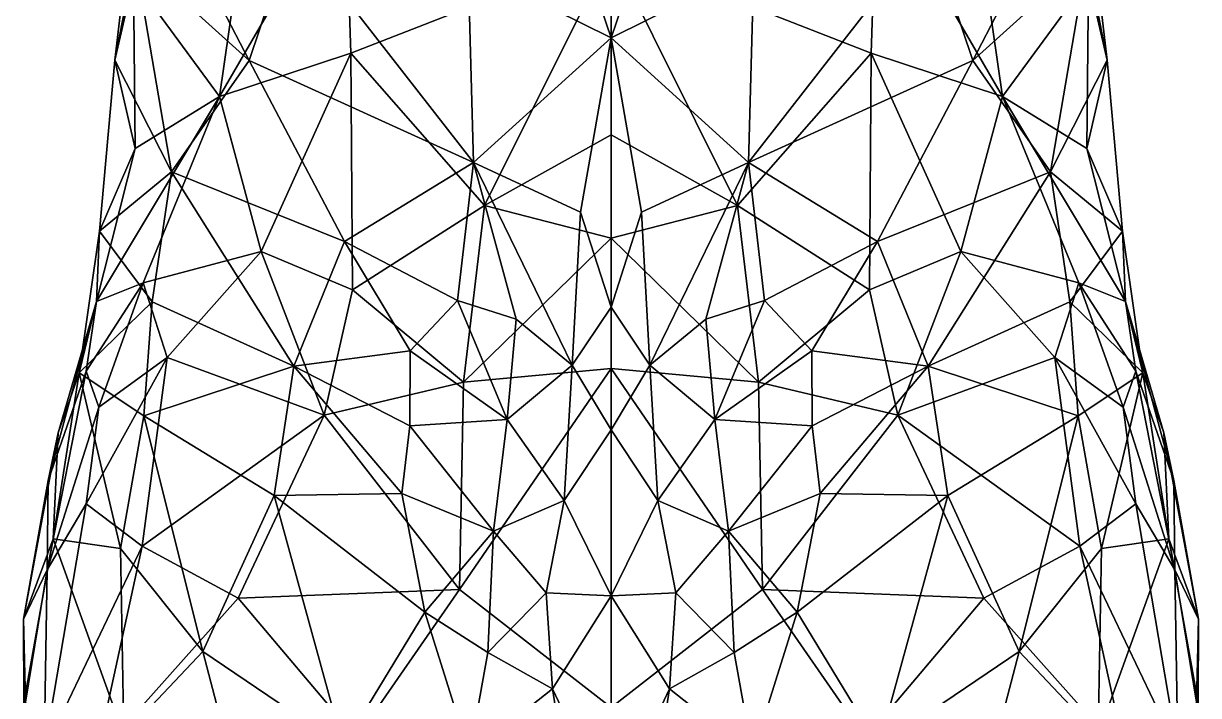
# Model space of a CAD drawing. Extents: x -0.35 to 0.35, y -0.7 to 0.63.
# Drawn here: x -0.0793 to 0.0793, y -0.5655 to -0.4748 of the extents above; entities that cross this region are included whole.
import ezdxf

# ---------------------------------------------------------------- set-up
doc = ezdxf.new("R2010")
doc.units = 0
doc.layers.add('TORTOISE$LWO', color=1, linetype='CONTINUOUS')

msp = doc.modelspace()

# ---------------------------------------------------------------- linework, layer by layer
at = {"layer": 'TORTOISE$LWO'}
for points in [[(-0.0193, -0.46716, 0.34459), (-0.01725, -0.42603, 0.32035), (0, -0.47674, 0.33731)], [(0, -0.47674, 0.33731), (-0.01725, -0.42603, 0.32035), (0, -0.43049, 0.31155)], [(0.01725, -0.42603, 0.32035), (0, -0.47674, 0.33731), (0, -0.43049, 0.31155)], [(0.01725, -0.42603, 0.32035), (0.0193, -0.46716, 0.34459), (0, -0.47674, 0.33731)], [(-0.06699, -0.47975, 0.42656), (-0.06414, -0.45563, 0.44367), (-0.06429, -0.46586, 0.4143)], [(-0.06447, -0.46881, 0.44822), (-0.06414, -0.45563, 0.44367), (-0.06699, -0.47975, 0.42656)], [(-0.04957, -0.46182, 0.46716), (-0.05284, -0.48463, 0.47593), (-0.0359, -0.45539, 0.48423)], [(-0.05284, -0.48463, 0.47593), (-0.03512, -0.4788, 0.49061), (-0.0359, -0.45539, 0.48423)], [(-0.0359, -0.45539, 0.48423), (-0.03512, -0.4788, 0.49061), (0, -0.46509, 0.49266)], [(0.03512, -0.4788, 0.49061), (0.0359, -0.45539, 0.48423), (0, -0.46509, 0.49266)], [(0.03512, -0.4788, 0.49061), (0.05284, -0.48463, 0.47593), (0.0359, -0.45539, 0.48423)], [(0.05284, -0.48463, 0.47593), (0.04957, -0.46182, 0.46716), (0.0359, -0.45539, 0.48423)], [(0.06414, -0.45563, 0.44367), (0.06699, -0.47975, 0.42656), (0.06429, -0.46586, 0.4143)], [(0.06414, -0.45563, 0.44367), (0.06447, -0.46881, 0.44822), (0.06699, -0.47975, 0.42656)], [(-0.05854, -0.46101, 0.39486), (-0.04885, -0.47979, 0.38352), (-0.06429, -0.46586, 0.4143)], [(-0.05854, -0.46101, 0.39486), (-0.04293, -0.46223, 0.36946), (-0.04885, -0.47979, 0.38352)], [(0.04293, -0.46223, 0.36946), (0.05854, -0.46101, 0.39486), (0.04885, -0.47979, 0.38352)], [(0.04885, -0.47979, 0.38352), (0.05854, -0.46101, 0.39486), (0.06429, -0.46586, 0.4143)], [(-0.05284, -0.48463, 0.47593), (-0.04957, -0.46182, 0.46716), (-0.06447, -0.46881, 0.44822)], [(-0.04293, -0.46223, 0.36946), (-0.01857, -0.49354, 0.35696), (-0.04885, -0.47979, 0.38352)], [(-0.04293, -0.46223, 0.36946), (-0.0193, -0.46716, 0.34459), (-0.01857, -0.49354, 0.35696)], [(0.01857, -0.49354, 0.35696), (0.04293, -0.46223, 0.36946), (0.04885, -0.47979, 0.38352)], [(0.0193, -0.46716, 0.34459), (0.04293, -0.46223, 0.36946), (0.01857, -0.49354, 0.35696)], [(0.04957, -0.46182, 0.46716), (0.05284, -0.48463, 0.47593), (0.06447, -0.46881, 0.44822)], [(-0.0593, -0.49479, 0.40359), (-0.06699, -0.47975, 0.42656), (-0.06429, -0.46586, 0.4143)], [(-0.04885, -0.47979, 0.38352), (-0.0593, -0.49479, 0.40359), (-0.06429, -0.46586, 0.4143)], [(0, -0.46509, 0.49266), (-0.03512, -0.4788, 0.49061), (-0.01706, -0.49934, 0.50648)], [(0, -0.46509, 0.49266), (-0.01706, -0.49934, 0.50648), (0, -0.48982, 0.50528)], [(0.01706, -0.49934, 0.50648), (0, -0.46509, 0.49266), (0, -0.48982, 0.50528)], [(0.03512, -0.4788, 0.49061), (0, -0.46509, 0.49266), (0.01706, -0.49934, 0.50648)], [(0.0593, -0.49479, 0.40359), (0.04885, -0.47979, 0.38352), (0.06429, -0.46586, 0.4143)], [(0.06699, -0.47975, 0.42656), (0.0593, -0.49479, 0.40359), (0.06429, -0.46586, 0.4143)], [(-0.01857, -0.49354, 0.35696), (-0.0193, -0.46716, 0.34459), (0, -0.47674, 0.33731)], [(0.0193, -0.46716, 0.34459), (0.01857, -0.49354, 0.35696), (0, -0.47674, 0.33731)], [(-0.06424, -0.49167, 0.45309), (-0.06447, -0.46881, 0.44822), (-0.06699, -0.47975, 0.42656)], [(-0.06447, -0.46881, 0.44822), (-0.06424, -0.49167, 0.45309), (-0.05284, -0.48463, 0.47593)], [(0.06424, -0.49167, 0.45309), (0.06447, -0.46881, 0.44822), (0.05284, -0.48463, 0.47593)], [(0.06447, -0.46881, 0.44822), (0.06424, -0.49167, 0.45309), (0.06699, -0.47975, 0.42656)], [(-0.01857, -0.49354, 0.35696), (0, -0.47674, 0.33731), (-0.00412, -0.50026, 0.3494)], [(0, -0.51305, 0.34981), (-0.00412, -0.50026, 0.3494), (0, -0.47674, 0.33731)], [(0, -0.47674, 0.33731), (0.01857, -0.49354, 0.35696), (0.00412, -0.50026, 0.3494)], [(0.00412, -0.50026, 0.3494), (0, -0.51305, 0.34981), (0, -0.47674, 0.33731)], [(-0.03512, -0.4788, 0.49061), (-0.05284, -0.48463, 0.47593), (-0.04721, -0.50557, 0.49656)], [(-0.03512, -0.4788, 0.49061), (-0.04721, -0.50557, 0.49656), (-0.03488, -0.51074, 0.50612)], [(-0.01706, -0.49934, 0.50648), (-0.03512, -0.4788, 0.49061), (-0.03488, -0.51074, 0.50612)], [(0.03512, -0.4788, 0.49061), (0.01706, -0.49934, 0.50648), (0.03488, -0.51074, 0.50612)], [(0.04721, -0.50557, 0.49656), (0.03512, -0.4788, 0.49061), (0.03488, -0.51074, 0.50612)], [(0.05284, -0.48463, 0.47593), (0.03512, -0.4788, 0.49061), (0.04721, -0.50557, 0.49656)], [(-0.06424, -0.49167, 0.45309), (-0.06699, -0.47975, 0.42656), (-0.06903, -0.50279, 0.42794)], [(-0.06699, -0.47975, 0.42656), (-0.0593, -0.49479, 0.40359), (-0.06903, -0.50279, 0.42794)], [(-0.0593, -0.49479, 0.40359), (-0.04885, -0.47979, 0.38352), (-0.03596, -0.5042, 0.3773)], [(-0.03596, -0.5042, 0.3773), (-0.04885, -0.47979, 0.38352), (-0.01857, -0.49354, 0.35696)], [(0.04885, -0.47979, 0.38352), (0.03596, -0.5042, 0.3773), (0.01857, -0.49354, 0.35696)], [(0.04885, -0.47979, 0.38352), (0.0593, -0.49479, 0.40359), (0.03596, -0.5042, 0.3773)], [(0.0593, -0.49479, 0.40359), (0.06699, -0.47975, 0.42656), (0.06903, -0.50279, 0.42794)], [(0.06699, -0.47975, 0.42656), (0.06424, -0.49167, 0.45309), (0.06903, -0.50279, 0.42794)], [(-0.05284, -0.48463, 0.47593), (-0.06424, -0.49167, 0.45309), (-0.06946, -0.51228, 0.46192)], [(-0.06315, -0.50976, 0.48355), (-0.05284, -0.48463, 0.47593), (-0.06946, -0.51228, 0.46192)], [(-0.04721, -0.50557, 0.49656), (-0.05284, -0.48463, 0.47593), (-0.06315, -0.50976, 0.48355)], [(0.05284, -0.48463, 0.47593), (0.04721, -0.50557, 0.49656), (0.06315, -0.50976, 0.48355)], [(0.06424, -0.49167, 0.45309), (0.05284, -0.48463, 0.47593), (0.06946, -0.51228, 0.46192)], [(0.05284, -0.48463, 0.47593), (0.06315, -0.50976, 0.48355), (0.06946, -0.51228, 0.46192)], [(0, -0.50377, 0.50995), (0, -0.48982, 0.50528), (-0.01706, -0.49934, 0.50648)], [(0, -0.48982, 0.50528), (0, -0.50377, 0.50995), (0.01706, -0.49934, 0.50648)], [(-0.06903, -0.50279, 0.42794), (-0.06946, -0.51228, 0.46192), (-0.06424, -0.49167, 0.45309)], [(0.06946, -0.51228, 0.46192), (0.06903, -0.50279, 0.42794), (0.06424, -0.49167, 0.45309)], [(-0.0593, -0.49479, 0.40359), (-0.06191, -0.51232, 0.40785), (-0.06903, -0.50279, 0.42794)], [(-0.0593, -0.49479, 0.40359), (-0.04281, -0.52101, 0.39312), (-0.06191, -0.51232, 0.40785)], [(-0.03596, -0.5042, 0.3773), (-0.04281, -0.52101, 0.39312), (-0.0593, -0.49479, 0.40359)], [(-0.01857, -0.49354, 0.35696), (-0.02073, -0.51215, 0.36542), (-0.03596, -0.5042, 0.3773)], [(-0.01282, -0.51469, 0.35855), (-0.02073, -0.51215, 0.36542), (-0.01857, -0.49354, 0.35696)], [(-0.00412, -0.50026, 0.3494), (-0.00526, -0.52088, 0.35466), (-0.01857, -0.49354, 0.35696)], [(-0.00526, -0.52088, 0.35466), (-0.01282, -0.51469, 0.35855), (-0.01857, -0.49354, 0.35696)], [(0.00526, -0.52088, 0.35466), (0.00412, -0.50026, 0.3494), (0.01857, -0.49354, 0.35696)], [(0.01282, -0.51469, 0.35855), (0.00526, -0.52088, 0.35466), (0.01857, -0.49354, 0.35696)], [(0.02073, -0.51215, 0.36542), (0.01282, -0.51469, 0.35855), (0.01857, -0.49354, 0.35696)], [(0.02073, -0.51215, 0.36542), (0.01857, -0.49354, 0.35696), (0.03596, -0.5042, 0.3773)], [(0.04281, -0.52101, 0.39312), (0.03596, -0.5042, 0.3773), (0.0593, -0.49479, 0.40359)], [(0.04281, -0.52101, 0.39312), (0.0593, -0.49479, 0.40359), (0.06191, -0.51232, 0.40785)], [(0.06191, -0.51232, 0.40785), (0.0593, -0.49479, 0.40359), (0.06903, -0.50279, 0.42794)], [(-0.01706, -0.49934, 0.50648), (-0.03488, -0.51074, 0.50612), (-0.0199, -0.5232, 0.51151)], [(0, -0.50377, 0.50995), (-0.01706, -0.49934, 0.50648), (-0.0199, -0.5232, 0.51151)], [(0.01706, -0.49934, 0.50648), (0, -0.50377, 0.50995), (0.0199, -0.5232, 0.51151)], [(0.03488, -0.51074, 0.50612), (0.01706, -0.49934, 0.50648), (0.0199, -0.5232, 0.51151)], [(-0.00526, -0.52088, 0.35466), (-0.00412, -0.50026, 0.3494), (0, -0.51305, 0.34981)], [(0.00412, -0.50026, 0.3494), (0.00526, -0.52088, 0.35466), (0, -0.51305, 0.34981)], [(-0.06191, -0.51232, 0.40785), (-0.0718, -0.52192, 0.43529), (-0.06903, -0.50279, 0.42794)], [(-0.06903, -0.50279, 0.42794), (-0.0718, -0.52192, 0.43529), (-0.06946, -0.51228, 0.46192)], [(-0.02711, -0.51897, 0.37464), (-0.04281, -0.52101, 0.39312), (-0.03596, -0.5042, 0.3773)], [(-0.02073, -0.51215, 0.36542), (-0.02711, -0.51897, 0.37464), (-0.03596, -0.5042, 0.3773)], [(0, -0.52134, 0.51362), (0, -0.50377, 0.50995), (-0.0199, -0.5232, 0.51151)], [(0, -0.50377, 0.50995), (0, -0.52134, 0.51362), (0.0199, -0.5232, 0.51151)], [(0.02711, -0.51897, 0.37464), (0.02073, -0.51215, 0.36542), (0.03596, -0.5042, 0.3773)], [(0.04281, -0.52101, 0.39312), (0.02711, -0.51897, 0.37464), (0.03596, -0.5042, 0.3773)], [(0.0718, -0.52192, 0.43529), (0.06191, -0.51232, 0.40785), (0.06903, -0.50279, 0.42794)], [(0.0718, -0.52192, 0.43529), (0.06903, -0.50279, 0.42794), (0.06946, -0.51228, 0.46192)], [(-0.05992, -0.51986, 0.49646), (-0.04721, -0.50557, 0.49656), (-0.06315, -0.50976, 0.48355)], [(-0.04721, -0.50557, 0.49656), (-0.05992, -0.51986, 0.49646), (-0.03872, -0.52765, 0.50838)], [(-0.03488, -0.51074, 0.50612), (-0.04721, -0.50557, 0.49656), (-0.03872, -0.52765, 0.50838)], [(0.04721, -0.50557, 0.49656), (0.03488, -0.51074, 0.50612), (0.03872, -0.52765, 0.50838)], [(0.05992, -0.51986, 0.49646), (0.04721, -0.50557, 0.49656), (0.03872, -0.52765, 0.50838)], [(0.04721, -0.50557, 0.49656), (0.05992, -0.51986, 0.49646), (0.06315, -0.50976, 0.48355)], [(-0.07083, -0.52171, 0.4761), (-0.06912, -0.52653, 0.48764), (-0.06315, -0.50976, 0.48355)], [(-0.07083, -0.52171, 0.4761), (-0.06315, -0.50976, 0.48355), (-0.06946, -0.51228, 0.46192)], [(-0.06315, -0.50976, 0.48355), (-0.06912, -0.52653, 0.48764), (-0.05992, -0.51986, 0.49646)], [(0.06912, -0.52653, 0.48764), (0.06315, -0.50976, 0.48355), (0.05992, -0.51986, 0.49646)], [(0.06912, -0.52653, 0.48764), (0.07083, -0.52171, 0.4761), (0.06315, -0.50976, 0.48355)], [(0.06315, -0.50976, 0.48355), (0.07083, -0.52171, 0.4761), (0.06946, -0.51228, 0.46192)], [(-0.03488, -0.51074, 0.50612), (-0.03872, -0.52765, 0.50838), (-0.0199, -0.5232, 0.51151)], [(-0.02711, -0.51897, 0.37464), (-0.02073, -0.51215, 0.36542), (-0.01402, -0.52823, 0.36336)], [(-0.02073, -0.51215, 0.36542), (-0.01282, -0.51469, 0.35855), (-0.01402, -0.52823, 0.36336)], [(0.01282, -0.51469, 0.35855), (0.02073, -0.51215, 0.36542), (0.01402, -0.52823, 0.36336)], [(0.02073, -0.51215, 0.36542), (0.02711, -0.51897, 0.37464), (0.01402, -0.52823, 0.36336)], [(0.03872, -0.52765, 0.50838), (0.03488, -0.51074, 0.50612), (0.0199, -0.5232, 0.51151)], [(-0.06946, -0.51228, 0.46192), (-0.07461, -0.53002, 0.45318), (-0.07597, -0.53644, 0.46729)], [(-0.07083, -0.52171, 0.4761), (-0.06946, -0.51228, 0.46192), (-0.07597, -0.53644, 0.46729)], [(-0.0718, -0.52192, 0.43529), (-0.07461, -0.53002, 0.45318), (-0.06946, -0.51228, 0.46192)], [(-0.06306, -0.52771, 0.41011), (-0.0718, -0.52192, 0.43529), (-0.06191, -0.51232, 0.40785)], [(-0.04281, -0.52101, 0.39312), (-0.06306, -0.52771, 0.41011), (-0.06191, -0.51232, 0.40785)], [(0, -0.51305, 0.34981), (0, -0.52962, 0.35389), (-0.00526, -0.52088, 0.35466)], [(0, -0.52962, 0.35389), (0, -0.51305, 0.34981), (0.00526, -0.52088, 0.35466)], [(0.06306, -0.52771, 0.41011), (0.04281, -0.52101, 0.39312), (0.06191, -0.51232, 0.40785)], [(0.0718, -0.52192, 0.43529), (0.06306, -0.52771, 0.41011), (0.06191, -0.51232, 0.40785)], [(0.07461, -0.53002, 0.45318), (0.0718, -0.52192, 0.43529), (0.06946, -0.51228, 0.46192)], [(0.07461, -0.53002, 0.45318), (0.06946, -0.51228, 0.46192), (0.07597, -0.53644, 0.46729)], [(0.06946, -0.51228, 0.46192), (0.07083, -0.52171, 0.4761), (0.07597, -0.53644, 0.46729)], [(-0.01402, -0.52823, 0.36336), (-0.01282, -0.51469, 0.35855), (-0.00526, -0.52088, 0.35466)], [(0.01282, -0.51469, 0.35855), (0.01402, -0.52823, 0.36336), (0.00526, -0.52088, 0.35466)], [(-0.05992, -0.51986, 0.49646), (-0.06912, -0.52653, 0.48764), (-0.07083, -0.53957, 0.49156)], [(-0.06328, -0.5453, 0.50136), (-0.05992, -0.51986, 0.49646), (-0.07083, -0.53957, 0.49156)], [(-0.05992, -0.51986, 0.49646), (-0.06328, -0.5453, 0.50136), (-0.03872, -0.52765, 0.50838)], [(-0.02711, -0.51897, 0.37464), (-0.02717, -0.52905, 0.37972), (-0.04281, -0.52101, 0.39312)], [(-0.01402, -0.52823, 0.36336), (-0.02717, -0.52905, 0.37972), (-0.02711, -0.51897, 0.37464)], [(0.02717, -0.52905, 0.37972), (0.01402, -0.52823, 0.36336), (0.02711, -0.51897, 0.37464)], [(0.02717, -0.52905, 0.37972), (0.02711, -0.51897, 0.37464), (0.04281, -0.52101, 0.39312)], [(0.06328, -0.5453, 0.50136), (0.05992, -0.51986, 0.49646), (0.03872, -0.52765, 0.50838)], [(0.06912, -0.52653, 0.48764), (0.05992, -0.51986, 0.49646), (0.07083, -0.53957, 0.49156)], [(0.05992, -0.51986, 0.49646), (0.06328, -0.5453, 0.50136), (0.07083, -0.53957, 0.49156)], [(-0.07611, -0.5485, 0.47856), (-0.07083, -0.52171, 0.4761), (-0.07597, -0.53644, 0.46729)], [(-0.06912, -0.52653, 0.48764), (-0.07083, -0.52171, 0.4761), (-0.07611, -0.5485, 0.47856)], [(-0.04545, -0.53847, 0.40121), (-0.06306, -0.52771, 0.41011), (-0.04281, -0.52101, 0.39312)], [(-0.04281, -0.52101, 0.39312), (-0.02824, -0.53819, 0.38367), (-0.04545, -0.53847, 0.40121)], [(-0.04281, -0.52101, 0.39312), (-0.02717, -0.52905, 0.37972), (-0.02824, -0.53819, 0.38367)], [(-0.0199, -0.5232, 0.51151), (-0.02047, -0.55113, 0.51382), (0, -0.52134, 0.51362)], [(-0.02047, -0.55113, 0.51382), (0, -0.56709, 0.52024), (0, -0.52134, 0.51362)], [(-0.00526, -0.52088, 0.35466), (-0.00632, -0.53913, 0.35853), (-0.01402, -0.52823, 0.36336)], [(-0.00526, -0.52088, 0.35466), (0, -0.52962, 0.35389), (-0.00632, -0.53913, 0.35853)], [(0, -0.52962, 0.35389), (0.00526, -0.52088, 0.35466), (0.00632, -0.53913, 0.35853)], [(0.02047, -0.55113, 0.51382), (0.0199, -0.5232, 0.51151), (0, -0.52134, 0.51362)], [(0, -0.56709, 0.52024), (0.02047, -0.55113, 0.51382), (0, -0.52134, 0.51362)], [(0.00632, -0.53913, 0.35853), (0.00526, -0.52088, 0.35466), (0.01402, -0.52823, 0.36336)], [(0.02717, -0.52905, 0.37972), (0.04281, -0.52101, 0.39312), (0.02824, -0.53819, 0.38367)], [(0.02824, -0.53819, 0.38367), (0.04281, -0.52101, 0.39312), (0.04545, -0.53847, 0.40121)], [(0.06306, -0.52771, 0.41011), (0.04545, -0.53847, 0.40121), (0.04281, -0.52101, 0.39312)], [(0.07083, -0.52171, 0.4761), (0.06912, -0.52653, 0.48764), (0.07611, -0.5485, 0.47856)], [(0.07083, -0.52171, 0.4761), (0.07611, -0.5485, 0.47856), (0.07597, -0.53644, 0.46729)], [(-0.0718, -0.52192, 0.43529), (-0.07531, -0.54431, 0.44249), (-0.07461, -0.53002, 0.45318)], [(-0.06622, -0.5456, 0.4142), (-0.07531, -0.54431, 0.44249), (-0.0718, -0.52192, 0.43529)], [(-0.06306, -0.52771, 0.41011), (-0.06622, -0.5456, 0.4142), (-0.0718, -0.52192, 0.43529)], [(-0.0199, -0.5232, 0.51151), (-0.03872, -0.52765, 0.50838), (-0.02047, -0.55113, 0.51382)], [(0.03872, -0.52765, 0.50838), (0.0199, -0.5232, 0.51151), (0.02047, -0.55113, 0.51382)], [(0.06622, -0.5456, 0.4142), (0.06306, -0.52771, 0.41011), (0.0718, -0.52192, 0.43529)], [(0.07531, -0.54431, 0.44249), (0.06622, -0.5456, 0.4142), (0.0718, -0.52192, 0.43529)], [(0.07531, -0.54431, 0.44249), (0.0718, -0.52192, 0.43529), (0.07461, -0.53002, 0.45318)], [(-0.07083, -0.53957, 0.49156), (-0.06912, -0.52653, 0.48764), (-0.07611, -0.5485, 0.47856)], [(0.06912, -0.52653, 0.48764), (0.07083, -0.53957, 0.49156), (0.07611, -0.5485, 0.47856)], [(-0.06622, -0.5456, 0.4142), (-0.06306, -0.52771, 0.41011), (-0.05511, -0.55953, 0.40198)], [(-0.06328, -0.5453, 0.50136), (-0.05032, -0.55232, 0.50879), (-0.03872, -0.52765, 0.50838)], [(-0.05511, -0.55953, 0.40198), (-0.06306, -0.52771, 0.41011), (-0.04545, -0.53847, 0.40121)], [(-0.03872, -0.52765, 0.50838), (-0.05032, -0.55232, 0.50879), (-0.02047, -0.55113, 0.51382)], [(0.05032, -0.55232, 0.50879), (0.03872, -0.52765, 0.50838), (0.02047, -0.55113, 0.51382)], [(0.05032, -0.55232, 0.50879), (0.06328, -0.5453, 0.50136), (0.03872, -0.52765, 0.50838)], [(0.06306, -0.52771, 0.41011), (0.05511, -0.55953, 0.40198), (0.04545, -0.53847, 0.40121)], [(0.06306, -0.52771, 0.41011), (0.06622, -0.5456, 0.4142), (0.05511, -0.55953, 0.40198)], [(-0.02824, -0.53819, 0.38367), (-0.02717, -0.52905, 0.37972), (-0.01584, -0.54327, 0.36788)], [(-0.01584, -0.54327, 0.36788), (-0.02717, -0.52905, 0.37972), (-0.01402, -0.52823, 0.36336)], [(-0.01402, -0.52823, 0.36336), (-0.00632, -0.53913, 0.35853), (-0.01584, -0.54327, 0.36788)], [(0, -0.55202, 0.3592), (-0.00632, -0.53913, 0.35853), (0, -0.52962, 0.35389)], [(0.00632, -0.53913, 0.35853), (0, -0.55202, 0.3592), (0, -0.52962, 0.35389)], [(0.00632, -0.53913, 0.35853), (0.01402, -0.52823, 0.36336), (0.01584, -0.54327, 0.36788)], [(0.02717, -0.52905, 0.37972), (0.01584, -0.54327, 0.36788), (0.01402, -0.52823, 0.36336)], [(0.02717, -0.52905, 0.37972), (0.02824, -0.53819, 0.38367), (0.01584, -0.54327, 0.36788)], [(-0.0793, -0.55517, 0.45858), (-0.07461, -0.53002, 0.45318), (-0.07531, -0.54431, 0.44249)], [(-0.07597, -0.53644, 0.46729), (-0.07461, -0.53002, 0.45318), (-0.0793, -0.55517, 0.45858)], [(0.07461, -0.53002, 0.45318), (0.0793, -0.55517, 0.45858), (0.07531, -0.54431, 0.44249)], [(0.07461, -0.53002, 0.45318), (0.07597, -0.53644, 0.46729), (0.0793, -0.55517, 0.45858)], [(-0.07611, -0.5485, 0.47856), (-0.07597, -0.53644, 0.46729), (-0.0793, -0.55517, 0.45858)], [(0.07597, -0.53644, 0.46729), (0.07611, -0.5485, 0.47856), (0.0793, -0.55517, 0.45858)], [(-0.04545, -0.53847, 0.40121), (-0.03613, -0.57234, 0.38678), (-0.05511, -0.55953, 0.40198)], [(-0.02824, -0.53819, 0.38367), (-0.02515, -0.5542, 0.38216), (-0.04545, -0.53847, 0.40121)], [(-0.04545, -0.53847, 0.40121), (-0.02515, -0.5542, 0.38216), (-0.03613, -0.57234, 0.38678)], [(-0.01584, -0.54327, 0.36788), (-0.02515, -0.5542, 0.38216), (-0.02824, -0.53819, 0.38367)], [(-0.00873, -0.55158, 0.36134), (-0.01584, -0.54327, 0.36788), (-0.00632, -0.53913, 0.35853)], [(-0.00873, -0.55158, 0.36134), (-0.00632, -0.53913, 0.35853), (0, -0.55202, 0.3592)], [(0.00632, -0.53913, 0.35853), (0.00873, -0.55158, 0.36134), (0, -0.55202, 0.3592)], [(0.01584, -0.54327, 0.36788), (0.00873, -0.55158, 0.36134), (0.00632, -0.53913, 0.35853)], [(0.02515, -0.5542, 0.38216), (0.01584, -0.54327, 0.36788), (0.02824, -0.53819, 0.38367)], [(0.02515, -0.5542, 0.38216), (0.02824, -0.53819, 0.38367), (0.04545, -0.53847, 0.40121)], [(0.02515, -0.5542, 0.38216), (0.04545, -0.53847, 0.40121), (0.03613, -0.57234, 0.38678)], [(0.03613, -0.57234, 0.38678), (0.04545, -0.53847, 0.40121), (0.05511, -0.55953, 0.40198)], [(-0.07083, -0.53957, 0.49156), (-0.07611, -0.5485, 0.47856), (-0.07653, -0.57301, 0.48605)], [(-0.06328, -0.5453, 0.50136), (-0.07083, -0.53957, 0.49156), (-0.07653, -0.57301, 0.48605)], [(0.07083, -0.53957, 0.49156), (0.06328, -0.5453, 0.50136), (0.07653, -0.57301, 0.48605)], [(0.07611, -0.5485, 0.47856), (0.07083, -0.53957, 0.49156), (0.07653, -0.57301, 0.48605)], [(-0.01663, -0.55964, 0.36952), (-0.02515, -0.5542, 0.38216), (-0.01584, -0.54327, 0.36788)], [(-0.00873, -0.55158, 0.36134), (-0.01663, -0.55964, 0.36952), (-0.01584, -0.54327, 0.36788)], [(0.01663, -0.55964, 0.36952), (0.00873, -0.55158, 0.36134), (0.01584, -0.54327, 0.36788)], [(0.02515, -0.5542, 0.38216), (0.01663, -0.55964, 0.36952), (0.01584, -0.54327, 0.36788)], [(-0.07531, -0.54431, 0.44249), (-0.07925, -0.56646, 0.44633), (-0.0793, -0.55517, 0.45858)], [(-0.06577, -0.57079, 0.42173), (-0.07925, -0.56646, 0.44633), (-0.07531, -0.54431, 0.44249)], [(-0.06947, -0.5738, 0.50515), (-0.06328, -0.5453, 0.50136), (-0.07653, -0.57301, 0.48605)], [(-0.06577, -0.57079, 0.42173), (-0.07531, -0.54431, 0.44249), (-0.06622, -0.5456, 0.4142)], [(-0.06328, -0.5453, 0.50136), (-0.06947, -0.5738, 0.50515), (-0.05032, -0.55232, 0.50879)], [(0.06947, -0.5738, 0.50515), (0.06328, -0.5453, 0.50136), (0.05032, -0.55232, 0.50879)], [(0.06328, -0.5453, 0.50136), (0.06947, -0.5738, 0.50515), (0.07653, -0.57301, 0.48605)], [(0.07925, -0.56646, 0.44633), (0.06577, -0.57079, 0.42173), (0.07531, -0.54431, 0.44249)], [(0.07531, -0.54431, 0.44249), (0.06577, -0.57079, 0.42173), (0.06622, -0.5456, 0.4142)], [(0.07925, -0.56646, 0.44633), (0.07531, -0.54431, 0.44249), (0.0793, -0.55517, 0.45858)], [(-0.06622, -0.5456, 0.4142), (-0.05511, -0.55953, 0.40198), (-0.06577, -0.57079, 0.42173)], [(0.05511, -0.55953, 0.40198), (0.06622, -0.5456, 0.4142), (0.06577, -0.57079, 0.42173)], [(-0.07903, -0.56634, 0.46797), (-0.07611, -0.5485, 0.47856), (-0.0793, -0.55517, 0.45858)], [(-0.07611, -0.5485, 0.47856), (-0.07903, -0.56634, 0.46797), (-0.07653, -0.57301, 0.48605)], [(0.07903, -0.56634, 0.46797), (0.07611, -0.5485, 0.47856), (0.07653, -0.57301, 0.48605)], [(0.07611, -0.5485, 0.47856), (0.07903, -0.56634, 0.46797), (0.0793, -0.55517, 0.45858)], [(-0.02047, -0.55113, 0.51382), (-0.05032, -0.55232, 0.50879), (-0.03433, -0.57121, 0.51649)], [(0, -0.56709, 0.52024), (-0.02047, -0.55113, 0.51382), (-0.03433, -0.57121, 0.51649)], [(-0.00873, -0.55158, 0.36134), (-0.0079, -0.56456, 0.36437), (-0.01663, -0.55964, 0.36952)], [(-0.0079, -0.56456, 0.36437), (-0.00873, -0.55158, 0.36134), (0, -0.55202, 0.3592)], [(0.02047, -0.55113, 0.51382), (0, -0.56709, 0.52024), (0.03433, -0.57121, 0.51649)], [(0.00873, -0.55158, 0.36134), (0.0079, -0.56456, 0.36437), (0, -0.55202, 0.3592)], [(0.0079, -0.56456, 0.36437), (0.00873, -0.55158, 0.36134), (0.01663, -0.55964, 0.36952)], [(0.05032, -0.55232, 0.50879), (0.02047, -0.55113, 0.51382), (0.03433, -0.57121, 0.51649)], [(-0.06947, -0.5738, 0.50515), (-0.03433, -0.57121, 0.51649), (-0.05032, -0.55232, 0.50879)], [(0, -0.55202, 0.3592), (0, -0.5813, 0.36662), (-0.0079, -0.56456, 0.36437)], [(0, -0.5813, 0.36662), (0, -0.55202, 0.3592), (0.0079, -0.56456, 0.36437)], [(0.03433, -0.57121, 0.51649), (0.06947, -0.5738, 0.50515), (0.05032, -0.55232, 0.50879)], [(-0.0191, -0.5734, 0.37394), (-0.03613, -0.57234, 0.38678), (-0.02515, -0.5542, 0.38216)], [(-0.02515, -0.5542, 0.38216), (-0.01663, -0.55964, 0.36952), (-0.0191, -0.5734, 0.37394)], [(0.01663, -0.55964, 0.36952), (0.02515, -0.5542, 0.38216), (0.0191, -0.5734, 0.37394)], [(0.03613, -0.57234, 0.38678), (0.0191, -0.5734, 0.37394), (0.02515, -0.5542, 0.38216)], [(-0.07903, -0.56634, 0.46797), (-0.0793, -0.55517, 0.45858), (-0.07925, -0.56646, 0.44633)], [(0.0793, -0.55517, 0.45858), (0.07903, -0.56634, 0.46797), (0.07925, -0.56646, 0.44633)], [(-0.05006, -0.57882, 0.406), (-0.06577, -0.57079, 0.42173), (-0.05511, -0.55953, 0.40198)], [(-0.05511, -0.55953, 0.40198), (-0.03613, -0.57234, 0.38678), (-0.05006, -0.57882, 0.406)], [(-0.0191, -0.5734, 0.37394), (-0.01663, -0.55964, 0.36952), (-0.0079, -0.56456, 0.36437)], [(0.01663, -0.55964, 0.36952), (0.0191, -0.5734, 0.37394), (0.0079, -0.56456, 0.36437)], [(0.03613, -0.57234, 0.38678), (0.05511, -0.55953, 0.40198), (0.05006, -0.57882, 0.406)], [(0.06577, -0.57079, 0.42173), (0.05006, -0.57882, 0.406), (0.05511, -0.55953, 0.40198)], [(-0.0079, -0.56456, 0.36437), (-0.00576, -0.57801, 0.36749), (-0.0191, -0.5734, 0.37394)], [(-0.00576, -0.57801, 0.36749), (-0.0079, -0.56456, 0.36437), (0, -0.5813, 0.36662)], [(0.0079, -0.56456, 0.36437), (0.00576, -0.57801, 0.36749), (0, -0.5813, 0.36662)], [(0.00576, -0.57801, 0.36749), (0.0079, -0.56456, 0.36437), (0.0191, -0.5734, 0.37394)]]:
    msp.add_3dface(points, dxfattribs=at)

doc.saveas('drawing.dxf')
